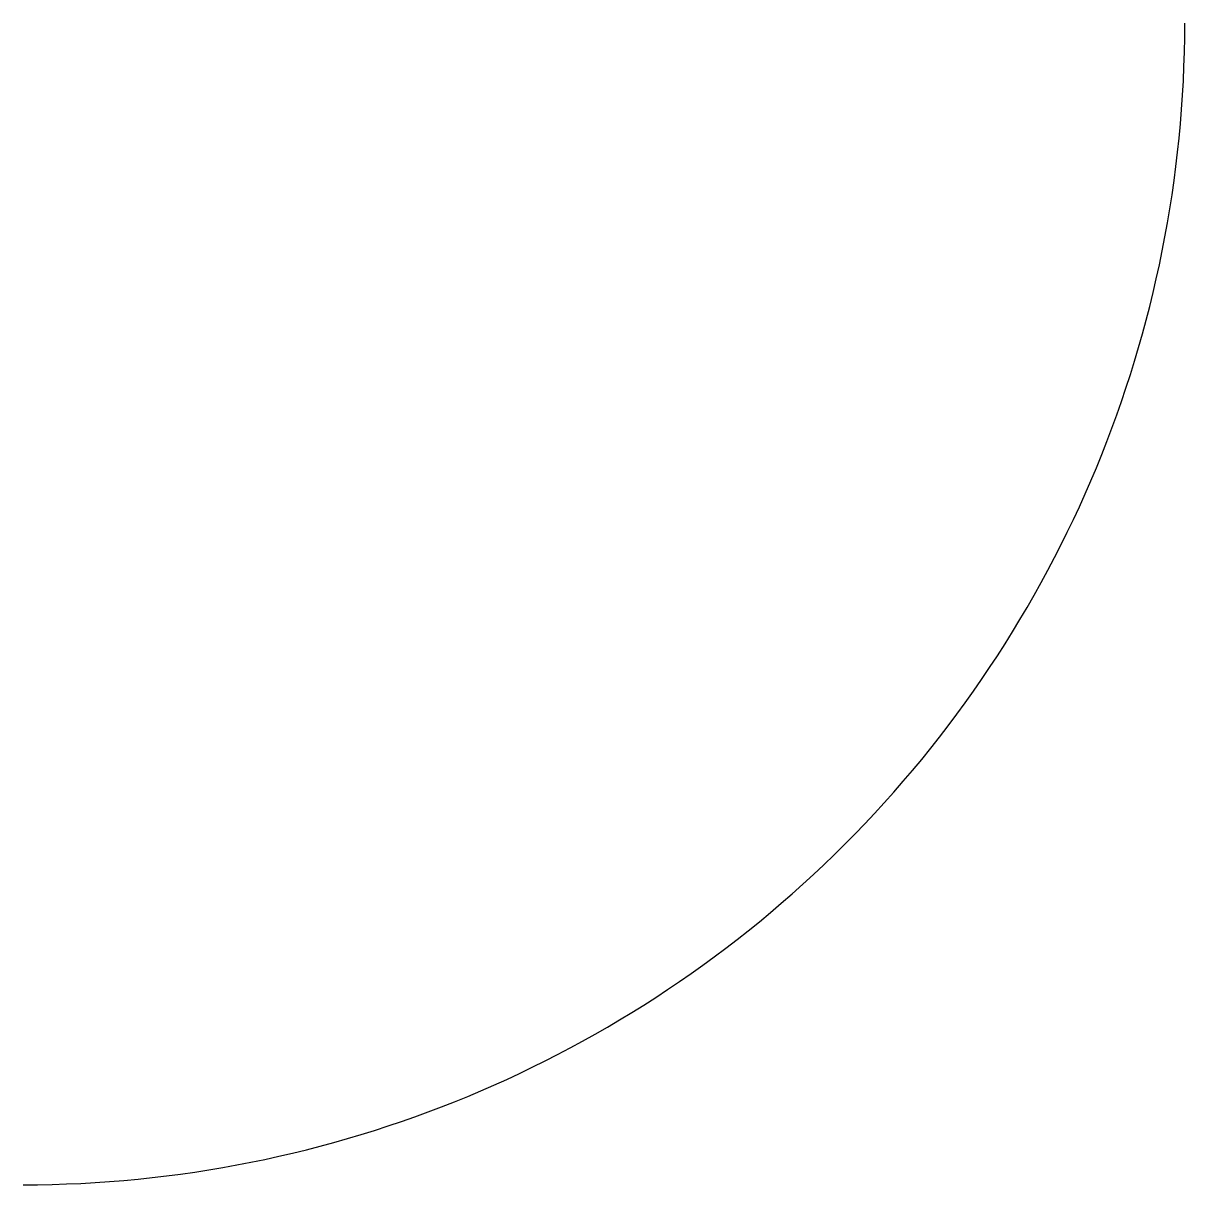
# Model space of a CAD drawing. Header units: metres. Extents: x -10 to 0, y 10 to 20.
import ezdxf

# ---------------------------------------------------------------- set-up
doc = ezdxf.new("R2010")
doc.units = ezdxf.units.M

msp = doc.modelspace()

# ---------------------------------------------------------------- linework, layer by layer
msp.add_lwpolyline([(-10, 10, 0.414214), (0, 20)], format="xyb")

doc.saveas('drawing.dxf')
